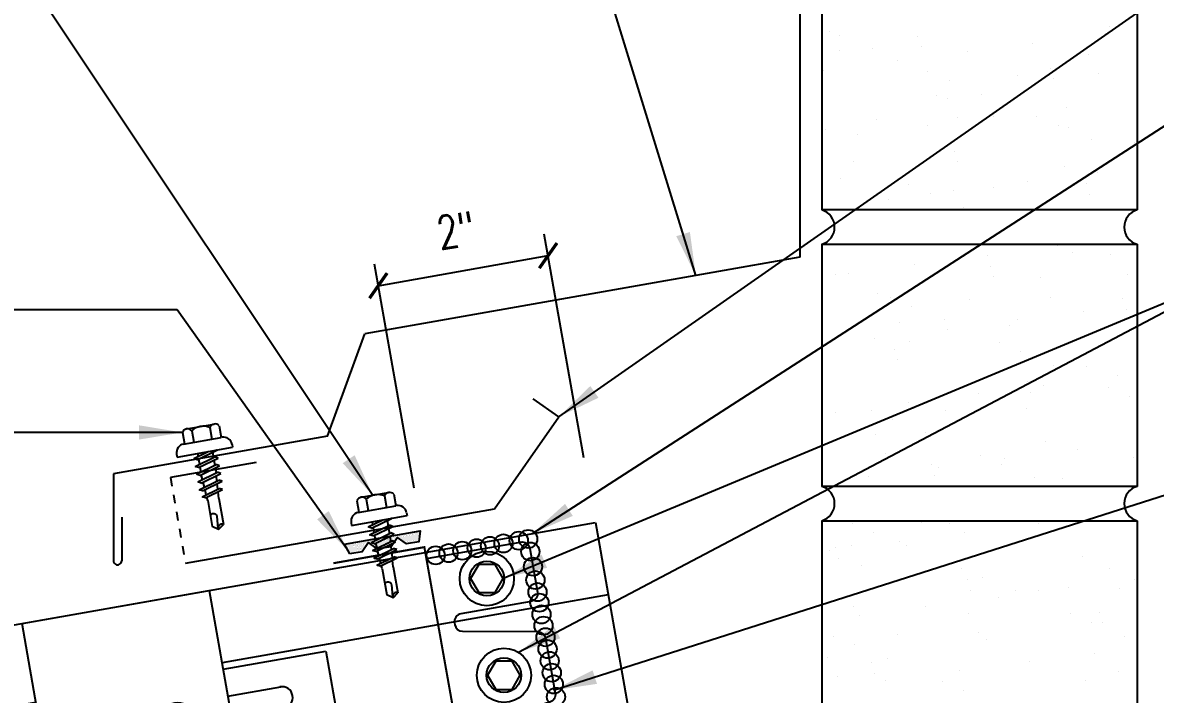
# Model space of a CAD drawing. Header units: inches. Extents: x -2.7 to 41.1, y 9.6 to 45.4.
# Drawn here: x 19.98 to 33.01, y 22.58 to 30.31 of the extents above; entities that cross this region are included whole.
import ezdxf

# ---------------------------------------------------------------- set-up
doc = ezdxf.new("R2010")
doc.units = ezdxf.units.IN
doc.header["$MEASUREMENT"] = 0
doc.linetypes.add('HIDDEN', pattern=[0.375, 0.25, -0.125])
for name, color, linetype in [('CLIP', 5, 'Continuous'), ('CLO', 3, 'Continuous'), ('DIM', 7, 'Continuous'), ('FASTENER', 9, 'Continuous'), ('PANEL', 11, 'Continuous'), ('TAPE', 8, 'Continuous'), ('TEXT', 2, 'Continuous'), ('TRIM', 6, 'Continuous'), ('WALL', 7, 'Continuous')]:
    doc.layers.add(name, color=color, linetype=linetype)
doc.styles.add('TEXT1', font='ROMANS.shx', dxfattribs={"width": 0.75, "height": 0.375})
doc.dimstyles.new('DETAIL', dxfattribs={"dimscale": 4, "dimtxt": 0.09375, "dimasz": 0.0625, "dimexe": 0.0625, "dimexo": 0.125, "dimgap": 0.0625, "dimtad": 1, "dimdec": 4, "dimzin": 3, "dimdsep": 46, "dimlunit": 4, "dimtxsty": 'TEXT1', "dimblk": 'ARCHTICK', "dimcen": 0.0625, "dimclrd": 7, "dimclre": 7, "dimclrt": 2, "dimadec": 0, "dimazin": 0, "dimtfac": 0.59375, "dimtdec": 4, "dimtmove": 0, "dimatfit": 3, "dimfxl": 0, "dimtolj": 1, "dimtzin": 3, "dimarcsym": 0})
doc.dimstyles.new('DETAIL$7', dxfattribs={"dimscale": 4, "dimtxt": 0.09375, "dimasz": 0.125, "dimexe": 0.0625, "dimexo": 0.125, "dimgap": 0.0625, "dimtad": 1, "dimdec": 4, "dimzin": 3, "dimdsep": 46, "dimlunit": 4, "dimtxsty": 'TEXT1', "dimblk": 'ARCHTICK', "dimcen": 0.0625, "dimclrd": 7, "dimclre": 7, "dimclrt": 2, "dimadec": 0, "dimazin": 0, "dimtfac": 0.59375, "dimtdec": 4, "dimtmove": 0, "dimatfit": 3, "dimfxl": 0, "dimfrac": 2, "dimtolj": 1, "dimtzin": 3, "dimarcsym": 0})

# ---------------------------------------------------------------- blocks, each defined once
blk = doc.blocks.new('MB_DW4')
at = {"layer": 'FASTENER'}
for p, q in [((-0.217, 0.305), (-0.217, 0.171)), ((-0.163, 0.337), (0.159, 0.337)), ((-0.108, 0.305), (-0.108, 0.171)), ((0.105, 0.305), (0.105, 0.171)), ((0.214, 0.305), (0.214, 0.171)), ((-0.226, 0.171), (0.214, 0.171)), ((-0.326, 0.071), (-0.326, 0.037)), ((-0.326, 0.037), (0.322, 0.037)), ((-0.141, -0.014), (0.037, 0.037)), ((-0.105, -0.034), (0.137, 0.035)), ((-0.088, 0.037), (-0.088, 0.001)), ((-0.088, 0.037), (0.085, 0.037)), ((0.085, 0.037), (0.134, 0.037)), ((0.085, 0.02), (0.085, -0.041)), ((0.137, 0.035), (0.134, 0.037)), ((0.322, 0.071), (0.322, 0.037)), ((-0.105, -0.034), (-0.141, -0.014)), ((-0.141, -0.105), (0.102, -0.036)), ((-0.105, -0.125), (-0.141, -0.105)), ((-0.141, -0.196), (0.102, -0.127)), ((-0.105, -0.125), (0.137, -0.056)), ((-0.088, -0.029), (-0.088, -0.09)), ((-0.088, -0.12), (-0.088, -0.181)), ((0.085, -0.071), (0.085, -0.131)), ((0.137, -0.056), (0.102, -0.036)), ((0.137, -0.147), (0.102, -0.127)), ((-0.105, -0.216), (-0.141, -0.196)), ((-0.141, -0.287), (0.102, -0.217)), ((-0.105, -0.216), (0.137, -0.147)), ((-0.105, -0.307), (0.137, -0.238)), ((-0.084, -0.27), (-0.088, -0.211)), ((0.077, -0.315), (0.082, -0.253)), ((0.084, -0.223), (0.085, -0.211)), ((0.085, -0.162), (0.085, -0.211)), ((0.137, -0.238), (0.102, -0.217)), ((-0.105, -0.307), (-0.141, -0.287)), ((-0.141, -0.378), (0.102, -0.308)), ((-0.105, -0.398), (-0.141, -0.378)), ((-0.105, -0.398), (0.137, -0.328)), ((-0.078, -0.36), (-0.082, -0.3)), ((-0.071, -0.449), (-0.075, -0.389)), ((0.071, -0.408), (0.075, -0.346)), ((0.137, -0.328), (0.102, -0.308)), ((-0.122, -0.463), (0.089, -0.403)), ((-0.086, -0.483), (-0.122, -0.463)), ((-0.086, -0.483), (0.124, -0.423)), ((-0.066, -0.516), (-0.069, -0.478)), ((-0.066, -0.516), (-0.066, -0.82)), ((0.063, -0.515), (0.068, -0.439)), ((0.063, -0.516), (0.063, -0.82)), ((0.124, -0.423), (0.089, -0.403)), ((-0.003, -0.854), (0.009, -0.714)), ((-0.002, -0.866), (-0.066, -0.82)), ((-0.002, -0.866), (0.063, -0.82))]:
    blk.add_line(p, q, dxfattribs=at)
for centre, radius, start, end in [((-0.163, 0.274), 0.0628, 29.8754, 150.1246), ((-0.002, 0.141), 0.196, 56.9974, 123.0026), ((0.159, 0.274), 0.0628, 29.8754, 150.1246), ((-0.226, 0.071), 0.1, 90, 180), ((0.222, 0.071), 0.1, 0, 90), ((0.073, -0.516), 0.01, 175.9484, 180), ((-0.036, -0.723), 0.0461, 11.1445, 130.906), ((0.039, -0.855), 0.0422, 55.4585, 194.8454)]:
    blk.add_arc(centre, radius, start, end, dxfattribs=at)
blk = doc.blocks.new('*X4')
at = {"color": 0}
for p, q in [((-0.434, 0.135), (-0.434, 0.135)), ((-0.422, 0.141), (-0.422, 0.141)), ((-0.41, 0.135), (-0.41, 0.135)), ((-0.398, 0.141), (-0.398, 0.141)), ((-0.387, 0.135), (-0.387, 0.135)), ((-0.375, 0.141), (-0.375, 0.141)), ((-0.363, 0.135), (-0.363, 0.135)), ((-0.352, 0.141), (-0.352, 0.141)), ((-0.34, 0.135), (-0.34, 0.135)), ((-0.328, 0.141), (-0.328, 0.141)), ((-0.316, 0.135), (-0.316, 0.135)), ((-0.305, 0.141), (-0.305, 0.141)), ((-0.293, 0.135), (-0.293, 0.135)), ((-0.281, 0.141), (-0.281, 0.141)), ((-0.27, 0.135), (-0.27, 0.135)), ((-0.258, 0.141), (-0.258, 0.141)), ((-0.246, 0.135), (-0.246, 0.135)), ((-0.234, 0.141), (-0.234, 0.141)), ((-0.223, 0.135), (-0.223, 0.135)), ((-0.211, 0.141), (-0.211, 0.141)), ((-0.199, 0.135), (-0.199, 0.135)), ((-0.188, 0.141), (-0.188, 0.141)), ((-0.176, 0.135), (-0.176, 0.135)), ((-0.164, 0.141), (-0.164, 0.141)), ((-0.152, 0.135), (-0.152, 0.135)), ((-0.141, 0.141), (-0.141, 0.141)), ((-0.129, 0.135), (-0.129, 0.135)), ((-0.117, 0.141), (-0.117, 0.141)), ((-0.105, 0.135), (-0.105, 0.135)), ((-0.094, 0.141), (-0.094, 0.141)), ((-0.082, 0.135), (-0.082, 0.135)), ((-0.07, 0.141), (-0.07, 0.141)), ((-0.059, 0.135), (-0.059, 0.135)), ((-0.047, 0.141), (-0.047, 0.141)), ((-0.035, 0.135), (-0.035, 0.135)), ((-0.023, 0.141), (-0.023, 0.141)), ((-0.012, 0.135), (-0.012, 0.135)), ((0, 0.141), (0, 0.141)), ((0.012, 0.135), (0.012, 0.135)), ((0.023, 0.141), (0.023, 0.141)), ((0.035, 0.135), (0.035, 0.135)), ((0.047, 0.141), (0.047, 0.141)), ((0.059, 0.135), (0.059, 0.135)), ((0.07, 0.141), (0.07, 0.141)), ((0.082, 0.135), (0.082, 0.135)), ((0.094, 0.141), (0.094, 0.141)), ((0.105, 0.135), (0.105, 0.135)), ((0.117, 0.141), (0.117, 0.141)), ((0.129, 0.135), (0.129, 0.135)), ((0.141, 0.141), (0.141, 0.141)), ((0.152, 0.135), (0.152, 0.135)), ((0.164, 0.141), (0.164, 0.141)), ((0.176, 0.135), (0.176, 0.135)), ((0.188, 0.141), (0.188, 0.141)), ((0.199, 0.135), (0.199, 0.135)), ((0.211, 0.141), (0.211, 0.141)), ((0.223, 0.135), (0.223, 0.135)), ((0.234, 0.141), (0.234, 0.141)), ((0.246, 0.135), (0.246, 0.135)), ((0.258, 0.141), (0.258, 0.141)), ((0.27, 0.135), (0.27, 0.135)), ((0.281, 0.141), (0.281, 0.141)), ((0.293, 0.135), (0.293, 0.135)), ((0.305, 0.141), (0.305, 0.141)), ((0.316, 0.135), (0.316, 0.135)), ((0.328, 0.141), (0.328, 0.141)), ((0.34, 0.135), (0.34, 0.135)), ((0.352, 0.141), (0.352, 0.141)), ((0.363, 0.135), (0.363, 0.135)), ((0.375, 0.141), (0.375, 0.141)), ((0.387, 0.135), (0.387, 0.135)), ((0.398, 0.141), (0.398, 0.141)), ((0.41, 0.135), (0.41, 0.135)), ((0.422, 0.141), (0.422, 0.141)), ((0.434, 0.135), (0.434, 0.135)), ((-0.434, 0.123), (-0.434, 0.123)), ((-0.422, 0.129), (-0.422, 0.129)), ((-0.422, 0.117), (-0.422, 0.117)), ((-0.422, 0.105), (-0.422, 0.105)), ((-0.422, 0.094), (-0.422, 0.094)), ((-0.422, 0.082), (-0.422, 0.082)), ((-0.41, 0.123), (-0.41, 0.123)), ((-0.41, 0.111), (-0.41, 0.111)), ((-0.41, 0.1), (-0.41, 0.1)), ((-0.41, 0.088), (-0.41, 0.088)), ((-0.41, 0.076), (-0.41, 0.076)), ((-0.41, 0.064), (-0.41, 0.064)), ((-0.41, 0.053), (-0.41, 0.053)), ((-0.41, 0.041), (-0.41, 0.041)), ((-0.398, 0.129), (-0.398, 0.129)), ((-0.398, 0.117), (-0.398, 0.117)), ((-0.398, 0.105), (-0.398, 0.105)), ((-0.398, 0.094), (-0.398, 0.094)), ((-0.398, 0.082), (-0.398, 0.082)), ((-0.398, 0.07), (-0.398, 0.07)), ((-0.398, 0.059), (-0.398, 0.059)), ((-0.398, 0.047), (-0.398, 0.047)), ((-0.398, 0.035), (-0.398, 0.035)), ((-0.398, 0.023), (-0.398, 0.023)), ((-0.387, 0.123), (-0.387, 0.123)), ((-0.387, 0.111), (-0.387, 0.111)), ((-0.387, 0.1), (-0.387, 0.1)), ((-0.387, 0.088), (-0.387, 0.088)), ((-0.387, 0.076), (-0.387, 0.076)), ((-0.387, 0.064), (-0.387, 0.064)), ((-0.387, 0.053), (-0.387, 0.053)), ((-0.387, 0.041), (-0.387, 0.041)), ((-0.387, 0.029), (-0.387, 0.029)), ((-0.375, 0.129), (-0.375, 0.129)), ((-0.375, 0.117), (-0.375, 0.117)), ((-0.375, 0.105), (-0.375, 0.105)), ((-0.375, 0.094), (-0.375, 0.094)), ((-0.375, 0.082), (-0.375, 0.082)), ((-0.375, 0.07), (-0.375, 0.07)), ((-0.375, 0.059), (-0.375, 0.059)), ((-0.375, 0.047), (-0.375, 0.047)), ((-0.375, 0.035), (-0.375, 0.035)), ((-0.375, 0.023), (-0.375, 0.023)), ((-0.363, 0.123), (-0.363, 0.123)), ((-0.363, 0.111), (-0.363, 0.111)), ((-0.363, 0.1), (-0.363, 0.1)), ((-0.363, 0.088), (-0.363, 0.088)), ((-0.363, 0.076), (-0.363, 0.076)), ((-0.363, 0.064), (-0.363, 0.064)), ((-0.363, 0.053), (-0.363, 0.053)), ((-0.363, 0.041), (-0.363, 0.041)), ((-0.363, 0.029), (-0.363, 0.029)), ((-0.352, 0.129), (-0.352, 0.129)), ((-0.352, 0.117), (-0.352, 0.117)), ((-0.352, 0.105), (-0.352, 0.105)), ((-0.352, 0.094), (-0.352, 0.094)), ((-0.352, 0.082), (-0.352, 0.082)), ((-0.352, 0.07), (-0.352, 0.07)), ((-0.352, 0.059), (-0.352, 0.059)), ((-0.352, 0.047), (-0.352, 0.047)), ((-0.352, 0.035), (-0.352, 0.035)), ((-0.352, 0.023), (-0.352, 0.023)), ((-0.34, 0.123), (-0.34, 0.123)), ((-0.34, 0.111), (-0.34, 0.111)), ((-0.34, 0.1), (-0.34, 0.1)), ((-0.34, 0.088), (-0.34, 0.088)), ((-0.34, 0.076), (-0.34, 0.076)), ((-0.34, 0.064), (-0.34, 0.064)), ((-0.34, 0.053), (-0.34, 0.053)), ((-0.34, 0.041), (-0.34, 0.041)), ((-0.34, 0.029), (-0.34, 0.029)), ((-0.328, 0.129), (-0.328, 0.129)), ((-0.328, 0.117), (-0.328, 0.117)), ((-0.328, 0.105), (-0.328, 0.105)), ((-0.328, 0.094), (-0.328, 0.094)), ((-0.328, 0.082), (-0.328, 0.082)), ((-0.328, 0.07), (-0.328, 0.07)), ((-0.328, 0.059), (-0.328, 0.059)), ((-0.328, 0.047), (-0.328, 0.047)), ((-0.328, 0.035), (-0.328, 0.035)), ((-0.328, 0.023), (-0.328, 0.023)), ((-0.316, 0.123), (-0.316, 0.123)), ((-0.316, 0.111), (-0.316, 0.111)), ((-0.316, 0.1), (-0.316, 0.1)), ((-0.316, 0.088), (-0.316, 0.088)), ((-0.316, 0.076), (-0.316, 0.076)), ((-0.316, 0.064), (-0.316, 0.064)), ((-0.316, 0.053), (-0.316, 0.053)), ((-0.316, 0.041), (-0.316, 0.041)), ((-0.316, 0.029), (-0.316, 0.029)), ((-0.305, 0.129), (-0.305, 0.129)), ((-0.305, 0.117), (-0.305, 0.117)), ((-0.305, 0.105), (-0.305, 0.105)), ((-0.305, 0.094), (-0.305, 0.094)), ((-0.305, 0.082), (-0.305, 0.082)), ((-0.305, 0.07), (-0.305, 0.07)), ((-0.305, 0.059), (-0.305, 0.059)), ((-0.305, 0.047), (-0.305, 0.047)), ((-0.305, 0.035), (-0.305, 0.035)), ((-0.305, 0.023), (-0.305, 0.023)), ((-0.293, 0.123), (-0.293, 0.123)), ((-0.293, 0.111), (-0.293, 0.111)), ((-0.293, 0.1), (-0.293, 0.1)), ((-0.293, 0.088), (-0.293, 0.088)), ((-0.293, 0.076), (-0.293, 0.076)), ((-0.293, 0.064), (-0.293, 0.064)), ((-0.293, 0.053), (-0.293, 0.053)), ((-0.293, 0.041), (-0.293, 0.041)), ((-0.293, 0.029), (-0.293, 0.029)), ((-0.281, 0.129), (-0.281, 0.129)), ((-0.281, 0.117), (-0.281, 0.117)), ((-0.281, 0.105), (-0.281, 0.105)), ((-0.281, 0.094), (-0.281, 0.094)), ((-0.281, 0.082), (-0.281, 0.082)), ((-0.281, 0.07), (-0.281, 0.07)), ((-0.281, 0.059), (-0.281, 0.059)), ((-0.281, 0.047), (-0.281, 0.047)), ((-0.281, 0.035), (-0.281, 0.035)), ((-0.281, 0.023), (-0.281, 0.023)), ((-0.27, 0.123), (-0.27, 0.123)), ((-0.27, 0.111), (-0.27, 0.111)), ((-0.27, 0.1), (-0.27, 0.1)), ((-0.27, 0.088), (-0.27, 0.088)), ((-0.27, 0.076), (-0.27, 0.076)), ((-0.27, 0.064), (-0.27, 0.064)), ((-0.27, 0.053), (-0.27, 0.053)), ((-0.27, 0.041), (-0.27, 0.041)), ((-0.27, 0.029), (-0.27, 0.029)), ((-0.258, 0.129), (-0.258, 0.129)), ((-0.258, 0.117), (-0.258, 0.117)), ((-0.258, 0.105), (-0.258, 0.105)), ((-0.258, 0.094), (-0.258, 0.094)), ((-0.258, 0.082), (-0.258, 0.082)), ((-0.258, 0.07), (-0.258, 0.07)), ((-0.258, 0.059), (-0.258, 0.059)), ((-0.258, 0.047), (-0.258, 0.047)), ((-0.258, 0.035), (-0.258, 0.035)), ((-0.258, 0.023), (-0.258, 0.023)), ((-0.246, 0.123), (-0.246, 0.123)), ((-0.246, 0.111), (-0.246, 0.111)), ((-0.246, 0.1), (-0.246, 0.1)), ((-0.246, 0.088), (-0.246, 0.088)), ((-0.246, 0.076), (-0.246, 0.076)), ((-0.246, 0.064), (-0.246, 0.064)), ((-0.246, 0.053), (-0.246, 0.053)), ((-0.246, 0.041), (-0.246, 0.041)), ((-0.234, 0.129), (-0.234, 0.129)), ((-0.234, 0.117), (-0.234, 0.117)), ((-0.234, 0.105), (-0.234, 0.105)), ((-0.234, 0.094), (-0.234, 0.094)), ((-0.234, 0.082), (-0.234, 0.082)), ((-0.234, 0.07), (-0.234, 0.07)), ((-0.234, 0.059), (-0.234, 0.059)), ((-0.234, 0.047), (-0.234, 0.047)), ((-0.223, 0.123), (-0.223, 0.123)), ((-0.223, 0.111), (-0.223, 0.111)), ((-0.223, 0.1), (-0.223, 0.1)), ((-0.223, 0.088), (-0.223, 0.088)), ((-0.223, 0.076), (-0.223, 0.076)), ((-0.223, 0.064), (-0.223, 0.064)), ((-0.211, 0.129), (-0.211, 0.129)), ((-0.211, 0.117), (-0.211, 0.117)), ((-0.211, 0.105), (-0.211, 0.105)), ((-0.211, 0.094), (-0.211, 0.094)), ((-0.211, 0.082), (-0.211, 0.082)), ((-0.211, 0.07), (-0.211, 0.07)), ((-0.199, 0.123), (-0.199, 0.123)), ((-0.199, 0.111), (-0.199, 0.111)), ((-0.199, 0.1), (-0.199, 0.1)), ((-0.199, 0.088), (-0.199, 0.088)), ((-0.188, 0.129), (-0.188, 0.129)), ((-0.188, 0.117), (-0.188, 0.117)), ((-0.188, 0.105), (-0.188, 0.105)), ((-0.188, 0.094), (-0.188, 0.094)), ((-0.176, 0.123), (-0.176, 0.123)), ((-0.176, 0.111), (-0.176, 0.111)), ((-0.164, 0.129), (-0.164, 0.129)), ((-0.164, 0.117), (-0.164, 0.117)), ((-0.164, 0.105), (-0.164, 0.105)), ((-0.152, 0.123), (-0.152, 0.123)), ((-0.152, 0.111), (-0.152, 0.111)), ((-0.152, 0.1), (-0.152, 0.1)), ((-0.141, 0.129), (-0.141, 0.129)), ((-0.141, 0.117), (-0.141, 0.117)), ((-0.141, 0.105), (-0.141, 0.105)), ((-0.141, 0.094), (-0.141, 0.094)), ((-0.141, 0.082), (-0.141, 0.082)), ((-0.129, 0.123), (-0.129, 0.123)), ((-0.129, 0.111), (-0.129, 0.111)), ((-0.129, 0.1), (-0.129, 0.1)), ((-0.129, 0.088), (-0.129, 0.088)), ((-0.129, 0.076), (-0.129, 0.076)), ((-0.117, 0.129), (-0.117, 0.129)), ((-0.117, 0.117), (-0.117, 0.117)), ((-0.117, 0.105), (-0.117, 0.105)), ((-0.117, 0.094), (-0.117, 0.094)), ((-0.117, 0.082), (-0.117, 0.082)), ((-0.117, 0.07), (-0.117, 0.07)), ((-0.117, 0.059), (-0.117, 0.059)), ((-0.105, 0.123), (-0.105, 0.123)), ((-0.105, 0.111), (-0.105, 0.111)), ((-0.105, 0.1), (-0.105, 0.1)), ((-0.105, 0.088), (-0.105, 0.088)), ((-0.105, 0.076), (-0.105, 0.076)), ((-0.105, 0.064), (-0.105, 0.064)), ((-0.105, 0.053), (-0.105, 0.053)), ((-0.094, 0.129), (-0.094, 0.129)), ((-0.094, 0.117), (-0.094, 0.117)), ((-0.094, 0.105), (-0.094, 0.105)), ((-0.094, 0.094), (-0.094, 0.094)), ((-0.094, 0.082), (-0.094, 0.082)), ((-0.094, 0.07), (-0.094, 0.07)), ((-0.094, 0.059), (-0.094, 0.059)), ((-0.094, 0.047), (-0.094, 0.047)), ((-0.094, 0.035), (-0.094, 0.035)), ((-0.082, 0.123), (-0.082, 0.123)), ((-0.082, 0.111), (-0.082, 0.111)), ((-0.082, 0.1), (-0.082, 0.1)), ((-0.082, 0.088), (-0.082, 0.088)), ((-0.082, 0.076), (-0.082, 0.076)), ((-0.082, 0.064), (-0.082, 0.064)), ((-0.082, 0.053), (-0.082, 0.053)), ((-0.082, 0.041), (-0.082, 0.041)), ((-0.082, 0.029), (-0.082, 0.029)), ((-0.07, 0.129), (-0.07, 0.129)), ((-0.07, 0.117), (-0.07, 0.117)), ((-0.07, 0.105), (-0.07, 0.105)), ((-0.07, 0.094), (-0.07, 0.094)), ((-0.07, 0.082), (-0.07, 0.082)), ((-0.07, 0.07), (-0.07, 0.07)), ((-0.07, 0.059), (-0.07, 0.059)), ((-0.07, 0.047), (-0.07, 0.047)), ((-0.07, 0.035), (-0.07, 0.035)), ((-0.07, 0.023), (-0.07, 0.023)), ((-0.059, 0.123), (-0.059, 0.123)), ((-0.059, 0.111), (-0.059, 0.111)), ((-0.059, 0.1), (-0.059, 0.1)), ((-0.059, 0.088), (-0.059, 0.088)), ((-0.059, 0.076), (-0.059, 0.076)), ((-0.059, 0.064), (-0.059, 0.064)), ((-0.059, 0.053), (-0.059, 0.053)), ((-0.059, 0.041), (-0.059, 0.041)), ((-0.059, 0.029), (-0.059, 0.029)), ((-0.047, 0.129), (-0.047, 0.129)), ((-0.047, 0.117), (-0.047, 0.117)), ((-0.047, 0.105), (-0.047, 0.105)), ((-0.047, 0.094), (-0.047, 0.094)), ((-0.047, 0.082), (-0.047, 0.082)), ((-0.047, 0.07), (-0.047, 0.07)), ((-0.047, 0.059), (-0.047, 0.059)), ((-0.047, 0.047), (-0.047, 0.047)), ((-0.047, 0.035), (-0.047, 0.035)), ((-0.047, 0.023), (-0.047, 0.023)), ((-0.035, 0.123), (-0.035, 0.123)), ((-0.035, 0.111), (-0.035, 0.111)), ((-0.035, 0.1), (-0.035, 0.1)), ((-0.035, 0.088), (-0.035, 0.088)), ((-0.035, 0.076), (-0.035, 0.076)), ((-0.035, 0.064), (-0.035, 0.064)), ((-0.035, 0.053), (-0.035, 0.053)), ((-0.035, 0.041), (-0.035, 0.041)), ((-0.035, 0.029), (-0.035, 0.029)), ((-0.023, 0.129), (-0.023, 0.129)), ((-0.023, 0.117), (-0.023, 0.117)), ((-0.023, 0.105), (-0.023, 0.105)), ((-0.023, 0.094), (-0.023, 0.094)), ((-0.023, 0.082), (-0.023, 0.082)), ((-0.023, 0.07), (-0.023, 0.07)), ((-0.023, 0.059), (-0.023, 0.059)), ((-0.023, 0.047), (-0.023, 0.047)), ((-0.023, 0.035), (-0.023, 0.035)), ((-0.023, 0.023), (-0.023, 0.023)), ((-0.012, 0.123), (-0.012, 0.123)), ((-0.012, 0.111), (-0.012, 0.111)), ((-0.012, 0.1), (-0.012, 0.1)), ((-0.012, 0.088), (-0.012, 0.088)), ((-0.012, 0.076), (-0.012, 0.076)), ((-0.012, 0.064), (-0.012, 0.064)), ((-0.012, 0.053), (-0.012, 0.053)), ((-0.012, 0.041), (-0.012, 0.041)), ((-0.012, 0.029), (-0.012, 0.029)), ((0, 0.129), (0, 0.129)), ((0, 0.117), (0, 0.117)), ((0, 0.105), (0, 0.105)), ((0, 0.094), (0, 0.094)), ((0, 0.082), (0, 0.082)), ((0, 0.07), (0, 0.07)), ((0, 0.059), (0, 0.059)), ((0, 0.047), (0, 0.047)), ((0, 0.035), (0, 0.035)), ((0, 0.023), (0, 0.023)), ((0.012, 0.123), (0.012, 0.123)), ((0.012, 0.111), (0.012, 0.111)), ((0.012, 0.1), (0.012, 0.1)), ((0.012, 0.088), (0.012, 0.088)), ((0.012, 0.076), (0.012, 0.076)), ((0.012, 0.064), (0.012, 0.064)), ((0.012, 0.053), (0.012, 0.053)), ((0.012, 0.041), (0.012, 0.041)), ((0.012, 0.029), (0.012, 0.029)), ((0.023, 0.129), (0.023, 0.129)), ((0.023, 0.117), (0.023, 0.117)), ((0.023, 0.105), (0.023, 0.105)), ((0.023, 0.094), (0.023, 0.094)), ((0.023, 0.082), (0.023, 0.082)), ((0.023, 0.07), (0.023, 0.07)), ((0.023, 0.059), (0.023, 0.059)), ((0.023, 0.047), (0.023, 0.047)), ((0.023, 0.035), (0.023, 0.035)), ((0.023, 0.023), (0.023, 0.023)), ((0.035, 0.123), (0.035, 0.123)), ((0.035, 0.111), (0.035, 0.111)), ((0.035, 0.1), (0.035, 0.1)), ((0.035, 0.088), (0.035, 0.088)), ((0.035, 0.076), (0.035, 0.076)), ((0.035, 0.064), (0.035, 0.064)), ((0.035, 0.053), (0.035, 0.053)), ((0.035, 0.041), (0.035, 0.041)), ((0.035, 0.029), (0.035, 0.029)), ((0.047, 0.129), (0.047, 0.129)), ((0.047, 0.117), (0.047, 0.117)), ((0.047, 0.105), (0.047, 0.105)), ((0.047, 0.094), (0.047, 0.094)), ((0.047, 0.082), (0.047, 0.082)), ((0.047, 0.07), (0.047, 0.07)), ((0.047, 0.059), (0.047, 0.059)), ((0.047, 0.047), (0.047, 0.047)), ((0.047, 0.035), (0.047, 0.035)), ((0.047, 0.023), (0.047, 0.023)), ((0.059, 0.123), (0.059, 0.123)), ((0.059, 0.111), (0.059, 0.111)), ((0.059, 0.1), (0.059, 0.1)), ((0.059, 0.088), (0.059, 0.088)), ((0.059, 0.076), (0.059, 0.076)), ((0.059, 0.064), (0.059, 0.064)), ((0.059, 0.053), (0.059, 0.053)), ((0.059, 0.041), (0.059, 0.041)), ((0.059, 0.029), (0.059, 0.029)), ((0.07, 0.129), (0.07, 0.129)), ((0.07, 0.117), (0.07, 0.117)), ((0.07, 0.105), (0.07, 0.105)), ((0.07, 0.094), (0.07, 0.094)), ((0.07, 0.082), (0.07, 0.082)), ((0.07, 0.07), (0.07, 0.07)), ((0.07, 0.059), (0.07, 0.059)), ((0.07, 0.047), (0.07, 0.047)), ((0.07, 0.035), (0.07, 0.035)), ((0.07, 0.023), (0.07, 0.023)), ((0.082, 0.123), (0.082, 0.123)), ((0.082, 0.111), (0.082, 0.111)), ((0.082, 0.1), (0.082, 0.1)), ((0.082, 0.088), (0.082, 0.088)), ((0.082, 0.076), (0.082, 0.076)), ((0.082, 0.064), (0.082, 0.064)), ((0.082, 0.053), (0.082, 0.053)), ((0.082, 0.041), (0.082, 0.041)), ((0.082, 0.029), (0.082, 0.029)), ((0.094, 0.129), (0.094, 0.129)), ((0.094, 0.117), (0.094, 0.117)), ((0.094, 0.105), (0.094, 0.105)), ((0.094, 0.094), (0.094, 0.094)), ((0.094, 0.082), (0.094, 0.082)), ((0.094, 0.07), (0.094, 0.07)), ((0.094, 0.059), (0.094, 0.059)), ((0.094, 0.047), (0.094, 0.047)), ((0.094, 0.035), (0.094, 0.035)), ((0.105, 0.123), (0.105, 0.123)), ((0.105, 0.111), (0.105, 0.111)), ((0.105, 0.1), (0.105, 0.1)), ((0.105, 0.088), (0.105, 0.088)), ((0.105, 0.076), (0.105, 0.076)), ((0.105, 0.064), (0.105, 0.064)), ((0.105, 0.053), (0.105, 0.053)), ((0.117, 0.129), (0.117, 0.129)), ((0.117, 0.117), (0.117, 0.117)), ((0.117, 0.105), (0.117, 0.105)), ((0.117, 0.094), (0.117, 0.094)), ((0.117, 0.082), (0.117, 0.082)), ((0.117, 0.07), (0.117, 0.07)), ((0.117, 0.059), (0.117, 0.059)), ((0.129, 0.123), (0.129, 0.123)), ((0.129, 0.111), (0.129, 0.111)), ((0.129, 0.1), (0.129, 0.1)), ((0.129, 0.088), (0.129, 0.088)), ((0.129, 0.076), (0.129, 0.076)), ((0.141, 0.129), (0.141, 0.129)), ((0.141, 0.117), (0.141, 0.117)), ((0.141, 0.105), (0.141, 0.105)), ((0.141, 0.094), (0.141, 0.094)), ((0.141, 0.082), (0.141, 0.082)), ((0.152, 0.123), (0.152, 0.123)), ((0.152, 0.111), (0.152, 0.111)), ((0.152, 0.1), (0.152, 0.1)), ((0.164, 0.129), (0.164, 0.129)), ((0.164, 0.117), (0.164, 0.117)), ((0.164, 0.105), (0.164, 0.105)), ((0.176, 0.123), (0.176, 0.123)), ((0.176, 0.111), (0.176, 0.111)), ((0.188, 0.129), (0.188, 0.129)), ((0.188, 0.117), (0.188, 0.117)), ((0.188, 0.105), (0.188, 0.105)), ((0.188, 0.094), (0.188, 0.094)), ((0.199, 0.123), (0.199, 0.123)), ((0.199, 0.111), (0.199, 0.111)), ((0.199, 0.1), (0.199, 0.1)), ((0.199, 0.088), (0.199, 0.088)), ((0.211, 0.129), (0.211, 0.129)), ((0.211, 0.117), (0.211, 0.117)), ((0.211, 0.105), (0.211, 0.105)), ((0.211, 0.094), (0.211, 0.094)), ((0.211, 0.082), (0.211, 0.082)), ((0.211, 0.07), (0.211, 0.07)), ((0.223, 0.123), (0.223, 0.123)), ((0.223, 0.111), (0.223, 0.111)), ((0.223, 0.1), (0.223, 0.1)), ((0.223, 0.088), (0.223, 0.088)), ((0.223, 0.076), (0.223, 0.076)), ((0.223, 0.064), (0.223, 0.064)), ((0.234, 0.129), (0.234, 0.129)), ((0.234, 0.117), (0.234, 0.117)), ((0.234, 0.105), (0.234, 0.105)), ((0.234, 0.094), (0.234, 0.094)), ((0.234, 0.082), (0.234, 0.082)), ((0.234, 0.07), (0.234, 0.07)), ((0.234, 0.059), (0.234, 0.059)), ((0.234, 0.047), (0.234, 0.047)), ((0.246, 0.123), (0.246, 0.123)), ((0.246, 0.111), (0.246, 0.111)), ((0.246, 0.1), (0.246, 0.1)), ((0.246, 0.088), (0.246, 0.088)), ((0.246, 0.076), (0.246, 0.076)), ((0.246, 0.064), (0.246, 0.064)), ((0.246, 0.053), (0.246, 0.053)), ((0.246, 0.041), (0.246, 0.041)), ((0.258, 0.129), (0.258, 0.129)), ((0.258, 0.117), (0.258, 0.117)), ((0.258, 0.105), (0.258, 0.105)), ((0.258, 0.094), (0.258, 0.094)), ((0.258, 0.082), (0.258, 0.082)), ((0.258, 0.07), (0.258, 0.07)), ((0.258, 0.059), (0.258, 0.059)), ((0.258, 0.047), (0.258, 0.047)), ((0.258, 0.035), (0.258, 0.035)), ((0.258, 0.023), (0.258, 0.023)), ((0.27, 0.123), (0.27, 0.123)), ((0.27, 0.111), (0.27, 0.111)), ((0.27, 0.1), (0.27, 0.1)), ((0.27, 0.088), (0.27, 0.088)), ((0.27, 0.076), (0.27, 0.076)), ((0.27, 0.064), (0.27, 0.064)), ((0.27, 0.053), (0.27, 0.053)), ((0.27, 0.041), (0.27, 0.041)), ((0.27, 0.029), (0.27, 0.029)), ((0.281, 0.129), (0.281, 0.129)), ((0.281, 0.117), (0.281, 0.117)), ((0.281, 0.105), (0.281, 0.105)), ((0.281, 0.094), (0.281, 0.094)), ((0.281, 0.082), (0.281, 0.082)), ((0.281, 0.07), (0.281, 0.07)), ((0.281, 0.059), (0.281, 0.059)), ((0.281, 0.047), (0.281, 0.047)), ((0.281, 0.035), (0.281, 0.035)), ((0.281, 0.023), (0.281, 0.023)), ((0.293, 0.123), (0.293, 0.123)), ((0.293, 0.111), (0.293, 0.111)), ((0.293, 0.1), (0.293, 0.1)), ((0.293, 0.088), (0.293, 0.088)), ((0.293, 0.076), (0.293, 0.076)), ((0.293, 0.064), (0.293, 0.064)), ((0.293, 0.053), (0.293, 0.053)), ((0.293, 0.041), (0.293, 0.041)), ((0.293, 0.029), (0.293, 0.029)), ((0.305, 0.129), (0.305, 0.129)), ((0.305, 0.117), (0.305, 0.117)), ((0.305, 0.105), (0.305, 0.105)), ((0.305, 0.094), (0.305, 0.094)), ((0.305, 0.082), (0.305, 0.082)), ((0.305, 0.07), (0.305, 0.07)), ((0.305, 0.059), (0.305, 0.059)), ((0.305, 0.047), (0.305, 0.047)), ((0.305, 0.035), (0.305, 0.035)), ((0.305, 0.023), (0.305, 0.023)), ((0.316, 0.123), (0.316, 0.123)), ((0.316, 0.111), (0.316, 0.111)), ((0.316, 0.1), (0.316, 0.1)), ((0.316, 0.088), (0.316, 0.088)), ((0.316, 0.076), (0.316, 0.076)), ((0.316, 0.064), (0.316, 0.064)), ((0.316, 0.053), (0.316, 0.053)), ((0.316, 0.041), (0.316, 0.041)), ((0.316, 0.029), (0.316, 0.029)), ((0.328, 0.129), (0.328, 0.129)), ((0.328, 0.117), (0.328, 0.117)), ((0.328, 0.105), (0.328, 0.105)), ((0.328, 0.094), (0.328, 0.094)), ((0.328, 0.082), (0.328, 0.082)), ((0.328, 0.07), (0.328, 0.07)), ((0.328, 0.059), (0.328, 0.059)), ((0.328, 0.047), (0.328, 0.047)), ((0.328, 0.035), (0.328, 0.035)), ((0.328, 0.023), (0.328, 0.023)), ((0.34, 0.123), (0.34, 0.123)), ((0.34, 0.111), (0.34, 0.111)), ((0.34, 0.1), (0.34, 0.1)), ((0.34, 0.088), (0.34, 0.088)), ((0.34, 0.076), (0.34, 0.076)), ((0.34, 0.064), (0.34, 0.064)), ((0.34, 0.053), (0.34, 0.053)), ((0.34, 0.041), (0.34, 0.041)), ((0.34, 0.029), (0.34, 0.029)), ((0.352, 0.129), (0.352, 0.129)), ((0.352, 0.117), (0.352, 0.117)), ((0.352, 0.105), (0.352, 0.105)), ((0.352, 0.094), (0.352, 0.094)), ((0.352, 0.082), (0.352, 0.082)), ((0.352, 0.07), (0.352, 0.07)), ((0.352, 0.059), (0.352, 0.059)), ((0.352, 0.047), (0.352, 0.047)), ((0.352, 0.035), (0.352, 0.035)), ((0.352, 0.023), (0.352, 0.023)), ((0.363, 0.123), (0.363, 0.123)), ((0.363, 0.111), (0.363, 0.111)), ((0.363, 0.1), (0.363, 0.1)), ((0.363, 0.088), (0.363, 0.088)), ((0.363, 0.076), (0.363, 0.076)), ((0.363, 0.064), (0.363, 0.064)), ((0.363, 0.053), (0.363, 0.053)), ((0.363, 0.041), (0.363, 0.041)), ((0.363, 0.029), (0.363, 0.029)), ((0.375, 0.129), (0.375, 0.129)), ((0.375, 0.117), (0.375, 0.117)), ((0.375, 0.105), (0.375, 0.105)), ((0.375, 0.094), (0.375, 0.094)), ((0.375, 0.082), (0.375, 0.082)), ((0.375, 0.07), (0.375, 0.07)), ((0.375, 0.059), (0.375, 0.059)), ((0.375, 0.047), (0.375, 0.047)), ((0.375, 0.035), (0.375, 0.035)), ((0.375, 0.023), (0.375, 0.023)), ((0.387, 0.123), (0.387, 0.123)), ((0.387, 0.111), (0.387, 0.111)), ((0.387, 0.1), (0.387, 0.1)), ((0.387, 0.088), (0.387, 0.088)), ((0.387, 0.076), (0.387, 0.076)), ((0.387, 0.064), (0.387, 0.064)), ((0.387, 0.053), (0.387, 0.053)), ((0.387, 0.041), (0.387, 0.041)), ((0.387, 0.029), (0.387, 0.029)), ((0.398, 0.129), (0.398, 0.129)), ((0.398, 0.117), (0.398, 0.117)), ((0.398, 0.105), (0.398, 0.105)), ((0.398, 0.094), (0.398, 0.094)), ((0.398, 0.082), (0.398, 0.082)), ((0.398, 0.07), (0.398, 0.07)), ((0.398, 0.059), (0.398, 0.059)), ((0.398, 0.047), (0.398, 0.047)), ((0.398, 0.035), (0.398, 0.035)), ((0.398, 0.023), (0.398, 0.023)), ((0.41, 0.123), (0.41, 0.123)), ((0.41, 0.111), (0.41, 0.111)), ((0.41, 0.1), (0.41, 0.1)), ((0.41, 0.088), (0.41, 0.088)), ((0.41, 0.076), (0.41, 0.076)), ((0.41, 0.064), (0.41, 0.064)), ((0.41, 0.053), (0.41, 0.053)), ((0.41, 0.041), (0.41, 0.041)), ((0.422, 0.129), (0.422, 0.129)), ((0.422, 0.117), (0.422, 0.117)), ((0.422, 0.105), (0.422, 0.105)), ((0.422, 0.094), (0.422, 0.094)), ((0.422, 0.082), (0.422, 0.082)), ((0.434, 0.123), (0.434, 0.123))]:
    blk.add_line(p, q, dxfattribs=at)
blk = doc.blocks.new('MB_DBTAP')
at = {"layer": 'TAPE', "color": 9}
blk.add_lwpolyline([(-0.403, 0.018), (-0.442, 0.141), (0.442, 0.141), (0.403, 0.018), (0.26, 0.018), (0.17, 0.109), (0.079, 0.018), (0, 0.018), (-0.079, 0.018), (-0.17, 0.109), (-0.26, 0.018)], close=True, dxfattribs=at)
at = {"layer": 'TAPE', "color": 251}
blk.add_blockref('*X4', (0, 0), dxfattribs=at)
blk = doc.blocks.new('MB_38W')
blk.add_lwpolyline([(-0.094, 0.162), (-0.188, 0), (-0.094, -0.162), (0.094, -0.162), (0.188, 0), (0.094, 0.162)], close=True)
for radius in [0.312, 0.199]:
    blk.add_circle((0, 0), radius)
blk = doc.blocks.new('_ArchTick')
at = {"color": 0, "linetype": 'ByBlock', "const_width": 0.15}
blk.add_lwpolyline([(-0.5, -0.5), (0.5, 0.5)], dxfattribs=at)
blk = doc.blocks.new('*D36')
at = {"layer": 'DEFPOINTS', "color": 0}
for p in [(26.026, 27.629), (26.525, 24.808), (24.572, 24.463)]:
    blk.add_point(p, dxfattribs=at)
at = {"layer": 'DIM', "color": 7, "lineweight": -2}
for p, q in [((26.438, 25.301), (25.982, 27.875)), ((24.073, 27.283), (26.026, 27.629)), ((24.485, 24.955), (24.029, 27.529))]:
    blk.add_line(p, q, dxfattribs=at)
at = {"layer": 'DIM', "color": 7, "lineweight": -2, "xscale": 0.25, "yscale": 0.25, "zscale": 0.25}
for p, rotation in [((26.026, 27.629), 10.04202363552963), ((24.073, 27.283), 190.0420236355296)]:
    blk.add_blockref('_ArchTick', p, dxfattribs=dict(at, rotation=rotation))
at = {"layer": 'DIM', "color": 2, "insert": (24.967, 27.922), "char_height": 0.375, "attachment_point": 5, "rotation": 10.042, "style": 'TEXT1'}
blk.add_mtext('\\A1;2"', dxfattribs=at)
blk = doc.blocks.new('A$C40D92978')
at = {"layer": 'CLO'}
blk.add_lwpolyline([(1.074, 2.419), (2.155, 2.61, -0.414214), (2.26, 2.537), (2.349, 2.031, -0.414214), (2.276, 1.927), (1.468, 1.784, 0.414214), (1.395, 1.68), (1.399, 1.658, 0.362577), (1.487, 1.584), (2.353, 1.579, -0.362577), (2.441, 1.505), (2.554, 0.869, -0.377256), (2.492, 0.768), (1.424, 0.435)], format="xyb", dxfattribs=at)
at = {"layer": 'CLO', "const_width": 0.0239}
blk.add_lwpolyline([(2.668, 0.22), (1.499, 0.014), (1.048, 2.551), (0.002, 2.366)], dxfattribs=at)
blk = doc.blocks.new('A$C7D392131')
at = {"layer": 'WALL'}
for p, q in [((-12.651, -6.36), (-12.651, -9.146)), ((-9.026, -6.36), (-9.026, -9.146)), ((-9.026, -9.146), (-12.651, -9.146)), ((-12.651, -9.54), (-9.026, -9.54)), ((-12.651, -9.54), (-12.651, -12.326)), ((-9.026, -9.54), (-9.026, -12.326)), ((-9.026, -12.326), (-12.651, -12.326)), ((-12.651, -12.721), (-9.026, -12.721)), ((-12.651, -12.721), (-12.651, -15.507)), ((-9.026, -12.721), (-9.026, -15.507))]:
    blk.add_line(p, q, dxfattribs=at)
at = {"layer": 'WALL', "linetype": 'Continuous'}
for p, q in [((-9.338, -7.033), (-9.338, -7.033)), ((-12.558, -7.089), (-12.558, -7.089)), ((-12.443, -7.136), (-12.443, -7.136)), ((-11.545, -7.146), (-11.545, -7.146)), ((-9.383, -7.115), (-9.383, -7.115)), ((-12.064, -7.293), (-12.064, -7.293)), ((-11.508, -7.265), (-11.508, -7.265)), ((-10.225, -7.226), (-10.225, -7.226)), ((-12.442, -7.311), (-12.442, -7.311)), ((-10.979, -7.325), (-10.979, -7.325)), ((-9.582, -7.355), (-9.582, -7.355)), ((-12.627, -7.542), (-12.627, -7.542)), ((-11.784, -7.431), (-11.784, -7.431)), ((-10.024, -7.518), (-10.024, -7.518)), ((-11.431, -7.555), (-11.431, -7.555)), ((-11.188, -7.656), (-11.188, -7.656)), ((-10.401, -7.599), (-10.401, -7.599)), ((-9.987, -7.637), (-9.987, -7.637)), ((-9.466, -7.577), (-9.466, -7.577)), ((-10.81, -7.813), (-10.81, -7.813)), ((-11.33, -7.828), (-11.33, -7.828)), ((-11.208, -7.865), (-11.208, -7.865)), ((-9.031, -7.859), (-9.031, -7.859)), ((-10.177, -8.075), (-10.177, -8.075)), ((-9.837, -7.965), (-9.837, -7.965)), ((-12.648, -8.1), (-12.648, -8.1)), ((-12.027, -8.109), (-12.027, -8.109)), ((-11.433, -8.175), (-11.433, -8.175)), ((-11.093, -8.087), (-11.093, -8.087)), ((-10.68, -8.076), (-10.68, -8.076)), ((-9.934, -8.175), (-9.934, -8.175)), ((-9.809, -8.2), (-9.809, -8.2)), ((-12.611, -8.22), (-12.611, -8.22)), ((-12.239, -8.281), (-12.239, -8.281)), ((-9.555, -8.332), (-9.555, -8.332)), ((-9.051, -8.375), (-9.051, -8.375)), ((-12.281, -8.592), (-12.281, -8.592)), ((-11.127, -8.472), (-11.127, -8.472)), ((-11.09, -8.591), (-11.09, -8.591)), ((-9.858, -8.641), (-9.858, -8.641)), ((-9.486, -8.709), (-9.486, -8.709)), ((-12.433, -8.782), (-12.433, -8.782)), ((-11.649, -8.854), (-11.649, -8.854)), ((-10.291, -8.815), (-10.291, -8.815)), ((-9.606, -8.843), (-9.606, -8.843)), ((-11.406, -8.955), (-11.406, -8.955)), ((-11.134, -8.926), (-11.134, -8.926)), ((-10.677, -8.885), (-10.677, -8.885)), ((-9.743, -8.863), (-9.743, -8.863)), ((-9.569, -8.963), (-9.569, -8.963)), ((-11.888, -9.025), (-11.888, -9.025)), ((-11.027, -9.112), (-11.027, -9.112)), ((-12.193, -9.545), (-12.193, -9.545)), ((-9.94, -9.559), (-9.94, -9.559)), ((-9.773, -9.631), (-9.773, -9.631)), ((-10.746, -9.665), (-10.746, -9.665)), ((-9.327, -9.661), (-9.327, -9.661)), ((-12.499, -9.891), (-12.499, -9.891)), ((-12.342, -9.876), (-12.342, -9.876)), ((-11.589, -9.776), (-11.589, -9.776)), ((-10.709, -9.797), (-10.709, -9.797)), ((-9.14, -9.893), (-9.14, -9.893)), ((-10.672, -9.917), (-10.672, -9.917)), ((-10.134, -9.927), (-10.134, -9.927)), ((-12.016, -10.108), (-12.016, -10.108)), ((-11.866, -10.153), (-11.866, -10.153)), ((-10.019, -10.149), (-10.019, -10.149)), ((-11.624, -10.254), (-11.624, -10.254)), ((-10.953, -10.171), (-10.953, -10.171)), ((-9.188, -10.169), (-9.188, -10.169)), ((-9.151, -10.288), (-9.151, -10.288)), ((-11.245, -10.411), (-11.245, -10.411)), ((-10.395, -10.409), (-10.395, -10.409)), ((-9.641, -10.31), (-9.641, -10.31)), ((-11.761, -10.438), (-11.761, -10.438)), ((-11.2, -10.516), (-11.2, -10.516)), ((-10.494, -10.479), (-10.494, -10.479)), ((-12.043, -10.626), (-12.043, -10.626)), ((-11.645, -10.659), (-11.645, -10.659)), ((-10.612, -10.673), (-10.612, -10.673)), ((-12.58, -10.682), (-12.58, -10.682)), ((-11.813, -10.752), (-11.813, -10.752)), ((-10.37, -10.773), (-10.37, -10.773)), ((-11.775, -10.871), (-11.775, -10.871)), ((-9.991, -10.93), (-9.991, -10.93)), ((-9.603, -10.947), (-9.603, -10.947)), ((-9.253, -11.049), (-9.253, -11.049)), ((-10.291, -11.123), (-10.291, -11.123)), ((-10.096, -11.16), (-10.096, -11.16)), ((-9.358, -11.192), (-9.358, -11.192)), ((-10.849, -11.26), (-10.849, -11.26)), ((-10.411, -11.214), (-10.411, -11.214)), ((-10.254, -11.242), (-10.254, -11.242)), ((-9.115, -11.293), (-9.115, -11.293)), ((-12.084, -11.452), (-12.084, -11.452)), ((-11.655, -11.366), (-11.655, -11.366)), ((-11.598, -11.434), (-11.598, -11.434)), ((-11.23, -11.458), (-11.23, -11.458)), ((-10.295, -11.435), (-10.295, -11.435)), ((-12.497, -11.477), (-12.497, -11.477)), ((-11.842, -11.553), (-11.842, -11.553)), ((-11.463, -11.71), (-11.463, -11.71)), ((-12.037, -11.724), (-12.037, -11.724)), ((-10.076, -11.805), (-10.076, -11.805)), ((-11.922, -11.946), (-11.922, -11.946)), ((-10.83, -11.972), (-10.83, -11.972)), ((-9.707, -11.899), (-9.707, -11.899)), ((-11.395, -12.077), (-11.395, -12.077)), ((-11.304, -12.11), (-11.304, -12.11)), ((-10.587, -12.072), (-10.587, -12.072)), ((-10.55, -12.01), (-10.55, -12.01)), ((-9.061, -11.99), (-9.061, -11.99)), ((-12.109, -12.216), (-12.109, -12.216)), ((-11.357, -12.197), (-11.357, -12.197)), ((-10.209, -12.229), (-10.209, -12.229)), ((-9.88, -12.234), (-9.88, -12.234)), ((-12.302, -12.751), (-12.302, -12.751)), ((-11.506, -12.744), (-11.506, -12.744)), ((-11.18, -12.759), (-11.18, -12.759)), ((-10.572, -12.722), (-10.572, -12.722)), ((-10.162, -12.75), (-10.162, -12.75)), ((-12.059, -12.852), (-12.059, -12.852)), ((-11.005, -12.861), (-11.005, -12.861)), ((-12.313, -13.01), (-12.313, -13.01)), ((-11.758, -12.96), (-11.758, -12.96)), ((-11.68, -13.009), (-11.68, -13.009)), ((-12.564, -13.066), (-12.564, -13.066)), ((-12.498, -13.032), (-12.498, -13.032)), ((-12.46, -13.151), (-12.46, -13.151)), ((-9.658, -13.131), (-9.658, -13.131)), ((-12.198, -13.232), (-12.198, -13.232)), ((-11.048, -13.271), (-11.048, -13.271)), ((-9.337, -13.276), (-9.337, -13.276)), ((-10.977, -13.403), (-10.977, -13.403)), ((-10.805, -13.371), (-10.805, -13.371)), ((-9.057, -13.394), (-9.057, -13.394)), ((-10.939, -13.522), (-10.939, -13.522)), ((-10.426, -13.528), (-10.426, -13.528)), ((-10.156, -13.52), (-10.156, -13.52)), ((-9.811, -13.494), (-9.811, -13.494)), ((-9.222, -13.498), (-9.222, -13.498)), ((-10.616, -13.6), (-10.616, -13.6)), ((-12.283, -13.713), (-12.283, -13.713)), ((-11.459, -13.711), (-11.459, -13.711)), ((-10.963, -13.786), (-10.963, -13.786)), ((-9.793, -13.79), (-9.793, -13.79)), ((-9.455, -13.774), (-9.455, -13.774)), ((-12.212, -13.81), (-12.212, -13.81)), ((-9.551, -13.891), (-9.551, -13.891)), ((-9.418, -13.894), (-9.418, -13.894)), ((-12.519, -14.051), (-12.519, -14.051)), ((-11.782, -14.03), (-11.782, -14.03)), ((-10.848, -14.008), (-10.848, -14.008)), ((-9.172, -14.048), (-9.172, -14.048)), ((-12.277, -14.151), (-12.277, -14.151)), ((-10.762, -14.085), (-10.762, -14.085)), ((-12.59, -14.296), (-12.59, -14.296)), ((-11.898, -14.308), (-11.898, -14.308)), ((-9.512, -14.244), (-9.512, -14.244)), ((-12.08, -14.357), (-12.08, -14.357)), ((-11.071, -14.45), (-11.071, -14.45)), ((-10.265, -14.344), (-10.265, -14.344)), ((-9.24, -14.456), (-9.24, -14.456)), ((-12.474, -14.518), (-12.474, -14.518)), ((-12.042, -14.476), (-12.042, -14.476)), ((-11.913, -14.561), (-11.913, -14.561)), ((-11.265, -14.57), (-11.265, -14.57)), ((-9.614, -14.562), (-9.614, -14.562)), ((-11.023, -14.67), (-11.023, -14.67))]:
    blk.add_line(p, q, dxfattribs=at)
at = {"layer": 'WALL'}
for centre, start, end in [((-12.708, -9.343), 286.0665, 73.9335), ((-8.969, -9.343), 106.0665, 253.9335), ((-12.708, -12.524), 286.0665, 73.9335), ((-8.969, -12.524), 106.0665, 253.9335)]:
    blk.add_arc(centre, 0.205, start, end, dxfattribs=at)
blk = doc.blocks.new('A$C77364788')
at = {"layer": 'WALL'}
blk.add_blockref('A$C7D392131', (1.029, 0), dxfattribs=at)
blk = doc.blocks.new('A$C53AF356D')
at = {"layer": 'CLIP'}
for p, q in [((-1.682, 1.657), (0.471, 2.036)), ((0.471, 2.036), (0.843, -0.076)), ((-1.31, -0.455), (-1.682, 1.657)), ((0.631, 1.131), (1.812, 1.339)), ((1.812, 1.339), (2.22, -0.974)), ((0.685, 0.823), (1.293, 0.93)), ((-2.619, 0.558), (-1.523, 0.751)), ((0.728, 0.577), (1.337, 0.684)), ((-2.211, -1.755), (-2.619, 0.558)), ((-2.068, 0.338), (-1.468, 0.443)), ((-2.025, 0.091), (-1.425, 0.197)), ((-1.31, -0.455), (0.843, -0.076)), ((1.526, -0.285), (1.28, -0.329)), ((1.28, -0.329), (1.397, -0.992)), ((1.643, -0.948), (1.526, -0.285)), ((-2.233, -1.632), (2.199, -0.85)), ((-1.551, -0.828), (-1.797, -0.871)), ((-1.797, -0.871), (-1.681, -1.534)), ((-1.551, -0.828), (-1.434, -1.491)), ((-1.434, -1.491), (-1.551, -0.828)), ((-2.211, -1.755), (2.22, -0.974))]:
    blk.add_line(p, q, dxfattribs=at)
for centre in [(0.107, 0.584), (-0.843, 0.417), (-0.271, 0.021)]:
    blk.add_circle(centre, 0.165, dxfattribs=at)
for centre, start, end in [((1.306, 0.806), 280, 100), ((-2.046, 0.215), 100, 280)]:
    blk.add_arc(centre, 0.125, start, end, dxfattribs=at)

msp = doc.modelspace()

# ---------------------------------------------------------------- linework, layer by layer
at = {"layer": 'PANEL'}
for p, q in [((26.56904, 24.55961), (27.06741, 21.73321)), ((26.71594, 23.72646), (22.27577, 22.94354))]:
    msp.add_line(p, q, dxfattribs=at)
msp.add_lwpolyline([(7.85064, 21.25905), (26.56904, 24.55961)], dxfattribs=at)
at = {"layer": 'TAPE'}
for centre in [(25.20339, 24.26294), (25.35727, 24.29007), (25.5125, 24.31744), (25.68848, 24.34847), (25.79654, 24.36753), (24.73347, 24.18008), (24.88135, 24.20615), (25.03914, 24.23398), (25.82193, 24.22349), (25.85252, 24.05002), (25.87974, 23.89563), (25.90413, 23.7573), (25.92566, 23.6352), (25.94945, 23.50033), (25.97227, 23.37086), (25.99574, 23.23778), (26.01979, 23.1014), (26.04362, 22.96623), (26.06759, 22.83031), (26.09145, 22.69498), (26.11666, 22.552)]:
    msp.add_circle(centre, 0.10482, dxfattribs=at)
at = {"layer": 'TRIM'}
for p, q in [((28.92038, 32.35923), (28.92038, 27.60923)), ((28.92038, 27.60923), (23.91771, 26.72712)), ((23.49019, 25.55251), (23.91771, 26.72712)), ((26.14833, 25.77436), (25.85554, 25.97938)), ((25.40736, 24.71614), (26.14833, 25.77436)), ((23.49019, 25.55251), (21.02817, 25.11839)), ((22.66671, 25.24832), (21.6819, 25.07467)), ((21.02817, 25.11839), (21.02817, 24.11839)), ((21.85555, 24.08986), (25.40736, 24.71614)), ((21.12192, 24.61839), (21.12192, 24.11839))]:
    msp.add_line(p, q, dxfattribs=at)
at = {"layer": 'TRIM', "linetype": 'HIDDEN', "ltscale": 0.2}
msp.add_line((21.6819, 25.07467), (21.85555, 24.08986), dxfattribs=at)
at = {"layer": 'TRIM'}
msp.add_arc((21.07504, 24.11791), 0.04688, 179.420936, 0.579064, dxfattribs=at)

# ---------------------------------------------------------------- block references
at = {"layer": 'CLIP'}
msp.add_blockref('A$C53AF356D', (21.65822, 21.73804), dxfattribs=at)
at = {"layer": 'CLO'}
msp.add_blockref('A$C40D92978', (23.5546, 21.72358), dxfattribs=at)
at = {"layer": 'FASTENER'}
for p, rotation in [((22.08675, 25.33154), 9.999999999999996), ((24.09405, 24.54479), 10)]:
    msp.add_blockref('MB_DW4', p, dxfattribs=dict(at, rotation=rotation))
for p in [(25.32146, 23.91311), (25.51765, 22.80046)]:
    msp.add_blockref('MB_38W', p, dxfattribs=at)
at = {"layer": 'TAPE', "rotation": 9.999999999999899}
msp.add_blockref('MB_DBTAP', (24.14498, 24.24841), dxfattribs=at)
at = {"layer": 'WALL'}
msp.add_blockref('A$C77364788', (40.79509, 37.29983), dxfattribs=at)

# ---------------------------------------------------------------- dimensions: what is measured, and where the dimension line sits
at = {"layer": 'DIM'}
dim = msp.add_aligned_dim(p1=(24.5725, 24.46269), p2=(26.52504, 24.80845), distance=2.86423, dimstyle='DETAIL', dxfattribs=at)
dim.commit()
dim.dimension.update_dxf_attribs({"geometry": '*D36', "text_midpoint": (24.96682, 27.92189)})

# ---------------------------------------------------------------- leaders
msp.add_leader([(25.8449, 24.43193), (34.18858, 29.81742), (34.44038, 29.81742)], dimstyle='DETAIL$7')
for points in [[(26.14833, 25.77436), (34.26618, 31.44692), (34.56891, 31.44692)], [(25.52056, 23.92011), (34.03867, 27.4725), (34.07343, 27.4725)], [(25.68455, 23.06466), (34.03867, 27.4725), (34.31009, 27.4725)], [(26.08642, 22.62734), (34.02942, 25.16541), (34.40808, 25.16541)]]:
    msp.add_leader(points, dimstyle='DETAIL$7', dxfattribs=at)
at = {"layer": 'TEXT'}
for points in [[(27.72492, 27.39844), (26.06617, 32.78777), (25.76758, 32.78777)], [(24.00978, 24.87016), (19.92001, 31.00665), (19.17461, 31.00665)], [(23.72532, 24.23354), (21.75923, 27.00604), (16.74365, 27.00604)], [(21.81994, 25.59427), (19.86042, 25.59427), (19.27721, 25.59427)]]:
    msp.add_leader(points, dimstyle='DETAIL$7', dxfattribs=at)

doc.saveas('drawing.dxf')
